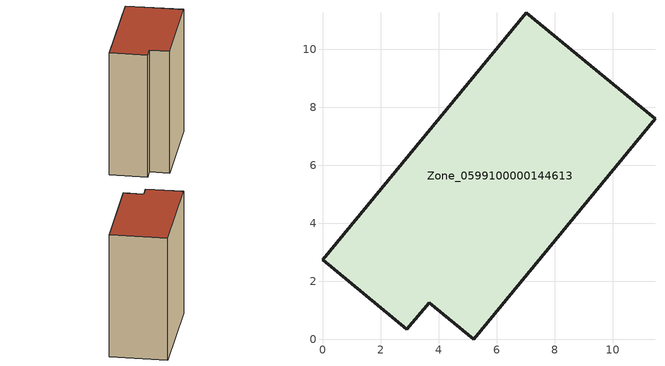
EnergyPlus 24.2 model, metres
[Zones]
Zone_0599100000144613
 floor ground (C_G): 3.67,1.26 2.9,0.34 0,2.74 7.03,11.25 11.46,7.59 5.22,0 z0
 wall outside (C_F): 7.03,11.25 0,2.74 2.9,0.34 3.67,1.26 5.22,0 11.46,7.59 7.03,11.25 z0:12.97
 roof outside (C_R): 5.22,0 11.46,7.59 7.03,11.25 0,2.74 2.9,0.34 3.67,1.26 z12.97
[BUILDING]
Pand.0599100000144613: North Axis=0; Terrain=City; Loads Convergence Tolerance Value=0.04; Temperature Convergence Tolerance Value=0.4; Solar Distribution=FullExterior; Maximum Number of Warmup Days=25; Minimum Number of Warmup Days=1
[Site:Location]
Rotterdam.The.Hague.AP_ZH_NLD Design_Conditions: Latitude=51.96; Longitude=4.45; Time Zone=1; Elevation=-4.5
[SITE:GROUNDTEMPERATURE:BUILDINGSURFACE]
18, 18, 18, 18, 18, 18, 18, 18, 18, 18, 18, 18
[MATERIAL] Thermal Absorptance=0.9; Solar Absorptance=0.7; Visible Absorptance=0.7
Name | Roughness | Thickness | Conductivity | Density | Specific Heat
G.TI.1946 | MediumSmooth | 0.15 | 1 | 540 | 1210
F.TI.1946 | Rough | 0.3 | 0.857143 | 1920 | 840
R.TI.1946 | MediumRough | 0.2 | 0.1 | 1500 | 1000
[CONSTRUCTION]
C_G: G.TI.1946
C_F: F.TI.1946
C_R: R.TI.1946
[ZONE]
Zone_0599100000144613: Type=1; Multiplier=1; Ceiling Height=Autocalculate; Volume=Autocalculate; Floor Area=autocalculate; Part of Total Floor Area=Yes
[ZONEINFILTRATION:DESIGNFLOWRATE]
Infil_Zone_0599100000144613: Zone or ZoneList or Space or SpaceList=Zone_0599100000144613; Schedule=AlwaysOn; Design Flow Rate Calculation Method=Flow/Area; Flow Rate per Floor Area=0.003; Constant Term Coefficient=1; Temperature Term Coefficient=0; Velocity Term Coefficient=0; Velocity Squared Term Coefficient=0
[HVACTEMPLATE:ZONE:IDEALLOADSAIRSYSTEM]
Zone_0599100000144613: Maximum Heating Supply Air Temperature=50; Minimum Cooling Supply Air Temperature=13; Maximum Heating Supply Air Humidity Ratio=0.0156; Minimum Cooling Supply Air Humidity Ratio=0.0077; Heating Limit=NoLimit; Cooling Limit=NoLimit; Dehumidification Control Type=ConstantSensibleHeatRatio; Cooling Sensible Heat Ratio=0.7; Dehumidification Setpoint=60; Humidification Control Type=None; Humidification Setpoint=30; Outdoor Air Method=None; Outdoor Air Flow Rate per Person=0.00944; Outdoor Air Flow Rate per Zone Floor Area=0; Outdoor Air Flow Rate per Zone=0; Demand Controlled Ventilation Type=None; Outdoor Air Economizer Type=NoEconomizer; Heat Recovery Type=None; Sensible Heat Recovery Effectiveness=0.7; Latent Heat Recovery Effectiveness=0.65
[ZONECONTROL:THERMOSTAT]
ThermostatControl_Zone_0599100000144613: Zone or ZoneList=Zone_0599100000144613; Control Type Schedule=DualSetpointControlType; Control 1=Thermostat_Zone_0599100000144613; Temperature Difference Between Cutout And Setpoint=0
[THERMOSTATSETPOINT:DUALSETPOINT]
Thermostat_Zone_0599100000144613: Heating Setpoint Temperature Schedule=HeatingSetpoint_Zone_0599100000144613; Cooling Setpoint Temperature Schedule=CoolingSetpoint_Zone_0599100000144613
[SCHEDULE:COMPACT]
HeatingSetpoint_Zone_0599100000144613: Through: 12/31, For: AllDays, Until: 24:00, 21
CoolingSetpoint_Zone_0599100000144613: Through: 12/31, For: AllDays, Until: 24:00, 24
DualSetpointControlType: Through: 12/31, For: AllDays, Until: 24:00, 4
AlwaysOn: Through: 12/31, For: AllDays, Until: 24:00, 1
